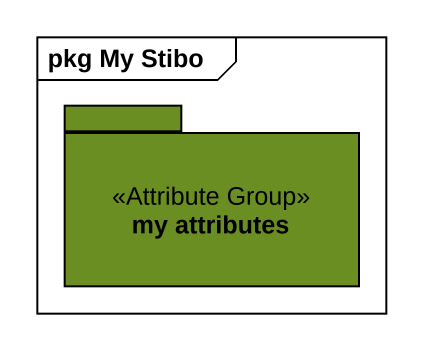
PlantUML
@startuml
mainframe pkg My Stibo
package "my attributes" as my_attributes <<Attribute Group>> #6B8E23 {
}
@enduml
